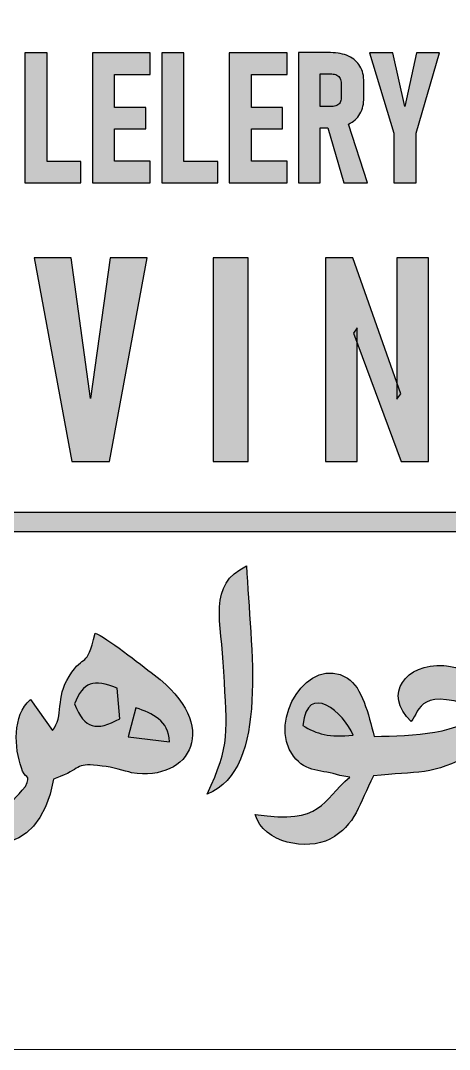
# Model space of a CAD drawing. Header units: millimetres. Extents: x -304.6 to -254.8, y -96.1 to -46.3.
# Drawn here: x -281.09 to -270.86, y -96.11 to -71.56 of the extents above; entities that cross this region are included whole.
import ezdxf

# ---------------------------------------------------------------- set-up
doc = ezdxf.new("R2010")
doc.units = ezdxf.units.MM
doc.header["$MEASUREMENT"] = 0
doc.layers.add('Layer 1', color=7, linetype='Continuous')

msp = doc.modelspace()

# ---------------------------------------------------------------- hatches: boundary and pattern name
at = {"layer": 'Layer 1', "true_color": 0x231f20}
h = msp.add_hatch(color=250, dxfattribs=at)
edge = h.paths.add_edge_path()
edge.add_spline(control_points=[(-280.981, -72.3288), (-280.981, -72.3288), (-280.4521, -72.3288), (-280.4521, -72.3288), (-280.4521, -72.3288), (-280.4521, -74.9245), (-280.4521, -74.9245), (-280.4521, -74.9245), (-279.6449, -74.9245), (-279.6449, -74.9245), (-279.6449, -74.9245), (-279.6449, -75.4324), (-279.6449, -75.4324), (-279.6449, -75.4324), (-280.4521, -75.4324), (-280.4521, -75.4324), (-280.4521, -75.4324), (-280.7631, -75.4324), (-280.7631, -75.4324), (-280.7631, -75.4324), (-280.981, -75.4324), (-280.981, -75.4324), (-280.981, -75.4324), (-280.981, -72.3288), (-280.981, -72.3288)], knot_values=[0, 0, 0, 0, 0.125, 0.125, 0.125, 0.25, 0.25, 0.25, 0.375, 0.375, 0.375, 0.5, 0.5, 0.5, 0.625, 0.625, 0.625, 0.75, 0.75, 0.75, 0.875, 0.875, 0.875, 1, 1, 1, 1], degree=3, periodic=1)
h = msp.add_hatch(color=250, dxfattribs=at)
edge = h.paths.add_edge_path()
edge.add_spline(control_points=[(-279.3716, -72.3288), (-279.3716, -72.3288), (-279.137, -72.3288), (-279.137, -72.3288), (-279.137, -72.3288), (-278.8427, -72.3288), (-278.8427, -72.3288), (-278.8427, -72.3288), (-277.9932, -72.3288), (-277.9932, -72.3288), (-277.9932, -72.3288), (-277.9932, -72.8452), (-277.9932, -72.8452), (-277.9932, -72.8452), (-278.8427, -72.8452), (-278.8427, -72.8452), (-278.8427, -72.8452), (-278.8427, -73.6328), (-278.8427, -73.6328), (-278.8427, -73.6328), (-278.0995, -73.6328), (-278.0995, -73.6328), (-278.0995, -73.6328), (-278.0995, -74.1471), (-278.0995, -74.1471), (-278.0995, -74.1471), (-278.8427, -74.1471), (-278.8427, -74.1471), (-278.8427, -74.1471), (-278.8427, -74.9159), (-278.8427, -74.9159), (-278.8427, -74.9159), (-277.9932, -74.9159), (-277.9932, -74.9159), (-277.9932, -74.9159), (-277.9932, -75.4324), (-277.9932, -75.4324), (-277.9932, -75.4324), (-278.8427, -75.4324), (-278.8427, -75.4324), (-278.8427, -75.4324), (-279.137, -75.4324), (-279.137, -75.4324), (-279.137, -75.4324), (-279.3716, -75.4324), (-279.3716, -75.4324), (-279.3716, -75.4324), (-279.3716, -72.3288), (-279.3716, -72.3288)], knot_values=[0, 0, 0, 0, 0.0625, 0.0625, 0.0625, 0.125, 0.125, 0.125, 0.1875, 0.1875, 0.1875, 0.25, 0.25, 0.25, 0.3125, 0.3125, 0.3125, 0.375, 0.375, 0.375, 0.4375, 0.4375, 0.4375, 0.5, 0.5, 0.5, 0.5625, 0.5625, 0.5625, 0.625, 0.625, 0.625, 0.6875, 0.6875, 0.6875, 0.75, 0.75, 0.75, 0.8125, 0.8125, 0.8125, 0.875, 0.875, 0.875, 0.9375, 0.9375, 0.9375, 1, 1, 1, 1], degree=3, periodic=1)
h = msp.add_hatch(color=250, dxfattribs=at)
edge = h.paths.add_edge_path()
edge.add_spline(control_points=[(-277.7192, -72.3288), (-277.7192, -72.3288), (-277.1902, -72.3288), (-277.1902, -72.3288), (-277.1902, -72.3288), (-277.1902, -74.9245), (-277.1902, -74.9245), (-277.1902, -74.9245), (-276.383, -74.9245), (-276.383, -74.9245), (-276.383, -74.9245), (-276.383, -75.4324), (-276.383, -75.4324), (-276.383, -75.4324), (-277.1902, -75.4324), (-277.1902, -75.4324), (-277.1902, -75.4324), (-277.5013, -75.4324), (-277.5013, -75.4324), (-277.5013, -75.4324), (-277.7192, -75.4324), (-277.7192, -75.4324), (-277.7192, -75.4324), (-277.7192, -72.3288), (-277.7192, -72.3288)], knot_values=[0, 0, 0, 0, 0.125, 0.125, 0.125, 0.25, 0.25, 0.25, 0.375, 0.375, 0.375, 0.5, 0.5, 0.5, 0.625, 0.625, 0.625, 0.75, 0.75, 0.75, 0.875, 0.875, 0.875, 1, 1, 1, 1], degree=3, periodic=1)
h = msp.add_hatch(color=250, dxfattribs=at)
edge = h.paths.add_edge_path()
edge.add_spline(control_points=[(-276.1098, -72.3288), (-276.1098, -72.3288), (-275.8751, -72.3288), (-275.8751, -72.3288), (-275.8751, -72.3288), (-275.5807, -72.3288), (-275.5807, -72.3288), (-275.5807, -72.3288), (-274.7314, -72.3288), (-274.7314, -72.3288), (-274.7314, -72.3288), (-274.7314, -72.8452), (-274.7314, -72.8452), (-274.7314, -72.8452), (-275.5807, -72.8452), (-275.5807, -72.8452), (-275.5807, -72.8452), (-275.5807, -73.6328), (-275.5807, -73.6328), (-275.5807, -73.6328), (-274.8377, -73.6328), (-274.8377, -73.6328), (-274.8377, -73.6328), (-274.8377, -74.1471), (-274.8377, -74.1471), (-274.8377, -74.1471), (-275.5807, -74.1471), (-275.5807, -74.1471), (-275.5807, -74.1471), (-275.5807, -74.9159), (-275.5807, -74.9159), (-275.5807, -74.9159), (-274.7314, -74.9159), (-274.7314, -74.9159), (-274.7314, -74.9159), (-274.7314, -75.4324), (-274.7314, -75.4324), (-274.7314, -75.4324), (-275.5807, -75.4324), (-275.5807, -75.4324), (-275.5807, -75.4324), (-275.8751, -75.4324), (-275.8751, -75.4324), (-275.8751, -75.4324), (-276.1098, -75.4324), (-276.1098, -75.4324), (-276.1098, -75.4324), (-276.1098, -72.3288), (-276.1098, -72.3288)], knot_values=[0, 0, 0, 0, 0.0625, 0.0625, 0.0625, 0.125, 0.125, 0.125, 0.1875, 0.1875, 0.1875, 0.25, 0.25, 0.25, 0.3125, 0.3125, 0.3125, 0.375, 0.375, 0.375, 0.4375, 0.4375, 0.4375, 0.5, 0.5, 0.5, 0.5625, 0.5625, 0.5625, 0.625, 0.625, 0.625, 0.6875, 0.6875, 0.6875, 0.75, 0.75, 0.75, 0.8125, 0.8125, 0.8125, 0.875, 0.875, 0.875, 0.9375, 0.9375, 0.9375, 1, 1, 1, 1], degree=3, periodic=1)
h = msp.add_hatch(color=250, dxfattribs=at)
edge = h.paths.add_edge_path()
edge.add_spline(control_points=[(-274.2205, -72.3264), (-274.2205, -72.3264), (-273.9385, -72.3264), (-273.9385, -72.3264), (-273.9385, -72.3264), (-273.693, -72.3264), (-273.693, -72.3264), (-273.5255, -72.3264), (-273.3819, -72.3543), (-273.2633, -72.4089), (-273.1445, -72.4635), (-273.0534, -72.5444), (-272.9915, -72.6501), (-272.9287, -72.7564), (-272.8974, -72.8831), (-272.8974, -73.031), (-272.8974, -73.031), (-272.8974, -73.3939), (-272.8974, -73.3939), (-272.8974, -73.5461), (-272.9287, -73.6765), (-272.9915, -73.7859), (-273.0534, -73.8943), (-273.1445, -73.9774), (-273.2647, -74.0343), (-273.2647, -74.0343), (-273.2685, -74.036), (-273.2685, -74.036), (-273.2685, -74.036), (-272.8101, -75.4324), (-272.8101, -75.4324), (-272.8101, -75.4324), (-273.3776, -75.4324), (-273.3776, -75.4324), (-273.3776, -75.4324), (-273.7612, -74.1195), (-273.7612, -74.1195), (-273.7612, -74.1195), (-273.9385, -74.1195), (-273.9385, -74.1195), (-273.9385, -74.1195), (-273.9385, -75.4324), (-273.9385, -75.4324), (-273.9385, -75.4324), (-274.4574, -75.4324), (-274.4574, -75.4324), (-274.4574, -75.4324), (-274.4574, -72.3264), (-274.4574, -72.3264), (-274.4574, -72.3264), (-274.2205, -72.3264), (-274.2205, -72.3264)], knot_values=[0, 0, 0, 0, 0.0588235, 0.0588235, 0.0588235, 0.1176471, 0.1176471, 0.1176471, 0.1764706, 0.1764706, 0.1764706, 0.2352941, 0.2352941, 0.2352941, 0.2941176, 0.2941176, 0.2941176, 0.3529412, 0.3529412, 0.3529412, 0.4117647, 0.4117647, 0.4117647, 0.4705882, 0.4705882, 0.4705882, 0.5294118, 0.5294118, 0.5294118, 0.5882353, 0.5882353, 0.5882353, 0.6470588, 0.6470588, 0.6470588, 0.7058824, 0.7058824, 0.7058824, 0.7647059, 0.7647059, 0.7647059, 0.8235294, 0.8235294, 0.8235294, 0.8823529, 0.8823529, 0.8823529, 0.9411765, 0.9411765, 0.9411765, 1, 1, 1, 1], degree=3, periodic=1)
h = msp.add_hatch(color=250, dxfattribs=at)
edge = h.paths.add_edge_path()
edge.add_spline(control_points=[(-271.65, -74.2433), (-271.65, -74.2433), (-271.65, -75.4324), (-271.65, -75.4324), (-271.65, -75.4324), (-272.1797, -75.4324), (-272.1797, -75.4324), (-272.1797, -75.4324), (-272.1797, -74.2433), (-272.1797, -74.2433), (-272.1797, -74.2433), (-272.7604, -72.3288), (-272.7604, -72.3288), (-272.7604, -72.3288), (-272.2096, -72.3288), (-272.2096, -72.3288), (-272.2096, -72.3288), (-271.9197, -73.6138), (-271.9197, -73.6138), (-271.9197, -73.6138), (-271.6421, -72.3288), (-271.6421, -72.3288), (-271.6421, -72.3288), (-271.0913, -72.3288), (-271.0913, -72.3288), (-271.0913, -72.3288), (-271.65, -74.2433), (-271.65, -74.2433)], knot_values=[0, 0, 0, 0, 0.1111111, 0.1111111, 0.1111111, 0.2222222, 0.2222222, 0.2222222, 0.3333333, 0.3333333, 0.3333333, 0.4444444, 0.4444444, 0.4444444, 0.5555556, 0.5555556, 0.5555556, 0.6666667, 0.6666667, 0.6666667, 0.7777778, 0.7777778, 0.7777778, 0.8888889, 0.8888889, 0.8888889, 1, 1, 1, 1], degree=3, periodic=1)
h = msp.add_hatch(color=250, dxfattribs=at)
edge = h.paths.add_edge_path()
edge.add_spline(control_points=[(-273.9385, -73.6117), (-273.9385, -73.6117), (-273.6609, -73.6117), (-273.6609, -73.6117), (-273.6157, -73.6117), (-273.5765, -73.6036), (-273.5429, -73.5869), (-273.5094, -73.5709), (-273.4839, -73.5475), (-273.4671, -73.517), (-273.4497, -73.4863), (-273.4417, -73.4493), (-273.4417, -73.407), (-273.4417, -73.407), (-273.4417, -73.0608), (-273.4417, -73.0608), (-273.4417, -73.0143), (-273.4497, -72.9735), (-273.4671, -72.9393), (-273.4839, -72.9049), (-273.5094, -72.8796), (-273.5429, -72.8613), (-273.5765, -72.8438), (-273.6157, -72.8351), (-273.6609, -72.8351), (-273.6609, -72.8351), (-273.9385, -72.8351), (-273.9385, -72.8351), (-273.9385, -72.8351), (-273.9385, -73.6117), (-273.9385, -73.6117)], knot_values=[0, 0, 0, 0, 0.1, 0.1, 0.1, 0.2, 0.2, 0.2, 0.3, 0.3, 0.3, 0.4, 0.4, 0.4, 0.5, 0.5, 0.5, 0.6, 0.6, 0.6, 0.7, 0.7, 0.7, 0.8, 0.8, 0.8, 0.9, 0.9, 0.9, 1, 1, 1, 1], degree=3, periodic=1)
h = msp.add_hatch(color=250, dxfattribs=at)
edge = h.paths.add_edge_path()
edge.add_spline(control_points=[(-280.7589, -77.2203), (-280.7589, -77.2203), (-279.8789, -77.2203), (-279.8789, -77.2203), (-279.8789, -77.2203), (-279.4143, -80.5782), (-279.4143, -80.5782), (-279.4143, -80.5782), (-278.9499, -77.2203), (-278.9499, -77.2203), (-278.9499, -77.2203), (-278.0698, -77.2203), (-278.0698, -77.2203), (-278.0698, -77.2203), (-278.967, -82.0825), (-278.967, -82.0825), (-278.967, -82.0825), (-279.8631, -82.0825), (-279.8631, -82.0825), (-279.8631, -82.0825), (-280.7589, -77.2203), (-280.7589, -77.2203)], knot_values=[0, 0, 0, 0, 0.1428571, 0.1428571, 0.1428571, 0.2857143, 0.2857143, 0.2857143, 0.4285714, 0.4285714, 0.4285714, 0.5714286, 0.5714286, 0.5714286, 0.7142857, 0.7142857, 0.7142857, 0.8571429, 0.8571429, 0.8571429, 1, 1, 1, 1], degree=3, periodic=1)
h = msp.add_hatch(color=250, dxfattribs=at)
edge = h.paths.add_edge_path()
edge.add_spline(control_points=[(-275.6613, -82.0825), (-275.6613, -82.0825), (-276.4913, -82.0825), (-276.4913, -82.0825), (-276.4913, -82.0825), (-276.4913, -77.2203), (-276.4913, -77.2203), (-276.4913, -77.2203), (-275.6613, -77.2203), (-275.6613, -77.2203), (-275.6613, -77.2203), (-275.6613, -82.0825), (-275.6613, -82.0825)], knot_values=[0, 0, 0, 0, 0.25, 0.25, 0.25, 0.5, 0.5, 0.5, 0.75, 0.75, 0.75, 1, 1, 1, 1], degree=3, periodic=1)
h = msp.add_hatch(color=250, dxfattribs=at)
edge = h.paths.add_edge_path()
edge.add_spline(control_points=[(-273.8145, -77.2203), (-273.8145, -77.2203), (-273.1627, -77.2203), (-273.1627, -77.2203), (-273.1627, -77.2203), (-272.0191, -80.464), (-272.0191, -80.464), (-272.0191, -80.464), (-272.1093, -80.5941), (-272.1093, -80.5941), (-272.1093, -80.5941), (-272.1093, -77.2203), (-272.1093, -77.2203), (-272.1093, -77.2203), (-271.3538, -77.2203), (-271.3538, -77.2203), (-271.3538, -77.2203), (-271.3538, -82.0792), (-271.3538, -82.0792), (-271.3538, -82.0792), (-272.0122, -82.0792), (-272.0122, -82.0792), (-272.0122, -82.0792), (-273.1423, -79.0224), (-273.1423, -79.0224), (-273.1423, -79.0224), (-273.0556, -78.889), (-273.0556, -78.889), (-273.0556, -78.889), (-273.0556, -82.0792), (-273.0556, -82.0792), (-273.0556, -82.0792), (-273.8145, -82.0792), (-273.8145, -82.0792), (-273.8145, -82.0792), (-273.8145, -77.2203), (-273.8145, -77.2203)], knot_values=[0, 0, 0, 0, 0.0833333, 0.0833333, 0.0833333, 0.1666667, 0.1666667, 0.1666667, 0.25, 0.25, 0.25, 0.3333333, 0.3333333, 0.3333333, 0.4166667, 0.4166667, 0.4166667, 0.5, 0.5, 0.5, 0.5833333, 0.5833333, 0.5833333, 0.6666667, 0.6666667, 0.6666667, 0.75, 0.75, 0.75, 0.8333333, 0.8333333, 0.8333333, 0.9166667, 0.9166667, 0.9166667, 1, 1, 1, 1], degree=3, periodic=1)
h = msp.add_hatch(color=250, dxfattribs=at)
edge = h.paths.add_edge_path()
edge.add_spline(control_points=[(-301.3463, -83.2872), (-301.8998, -83.2872), (-301.7549, -83.1824), (-301.8867, -83.4971), (-301.7284, -83.7463), (-302.348, -83.7726), (-300.6873, -83.7595), (-300.6873, -83.7595), (-257.9718, -83.7595), (-257.9718, -83.7595), (-257.3656, -83.6152), (-257.5501, -83.2872), (-258.2223, -83.2872), (-258.2223, -83.2872), (-301.3463, -83.2872), (-301.3463, -83.2872)], knot_values=[0, 0, 0, 0, 0.2, 0.2, 0.2, 0.4, 0.4, 0.4, 0.6, 0.6, 0.6, 0.8, 0.8, 0.8, 1, 1, 1, 1], degree=3, periodic=1)
h = msp.add_hatch(color=250, dxfattribs=at)
edge = h.paths.add_edge_path()
edge.add_spline(control_points=[(-275.6986, -84.5727), (-276.6343, -85.0186), (-276.2917, -85.8843), (-276.239, -87.0909), (-276.1598, -88.5206), (-276.0808, -88.8354), (-276.6343, -90.0159), (-275.1319, -89.4125), (-275.6064, -86.4876), (-275.6986, -84.5727)], knot_values=[0, 0, 0, 0, 0.3333333, 0.3333333, 0.3333333, 0.6666667, 0.6666667, 0.6666667, 1, 1, 1, 1], degree=3, periodic=1)
h = msp.add_hatch(color=250, dxfattribs=at)
edge = h.paths.add_edge_path()
edge.add_spline(control_points=[(-280.8518, -87.7599), (-281.2868, -88.1403), (-281.234, -88.9273), (-281.0627, -89.3863), (-281.01, -89.6618), (-280.8123, -89.5306), (-280.9705, -89.8322), (-281.4054, -90.3437), (-281.5504, -90.4749), (-282.1962, -90.5536), (-282.4202, -90.5798), (-282.5784, -90.5536), (-282.7629, -90.6717), (-282.3543, -91.3406), (-280.6542, -91.7079), (-280.2983, -89.6618), (-280.2983, -89.6618), (-280.1402, -89.5962), (-280.1402, -89.5962), (-279.5998, -89.3863), (-279.7843, -89.2551), (-279.1384, -89.3469), (-278.9013, -89.3732), (-278.5981, -89.465), (-278.4399, -89.5044), (-277.0165, -89.7404), (-276.2917, -88.3763), (-277.8996, -87.1696), (-278.2422, -86.9073), (-279.0462, -86.2777), (-279.3098, -86.1728), (-279.5207, -87.0778), (-279.5471, -86.6057), (-279.9293, -87.209), (-280.2587, -87.7074), (-280.0478, -88.1665), (-280.3246, -88.4944), (-280.3246, -88.4944), (-280.8518, -87.7599), (-280.8518, -87.7599)], knot_values=[0, 0, 0, 0, 0.0769231, 0.0769231, 0.0769231, 0.1538462, 0.1538462, 0.1538462, 0.2307692, 0.2307692, 0.2307692, 0.3076923, 0.3076923, 0.3076923, 0.3846154, 0.3846154, 0.3846154, 0.4615385, 0.4615385, 0.4615385, 0.5384615, 0.5384615, 0.5384615, 0.6153846, 0.6153846, 0.6153846, 0.6923077, 0.6923077, 0.6923077, 0.7692308, 0.7692308, 0.7692308, 0.8461538, 0.8461538, 0.8461538, 0.9230769, 0.9230769, 0.9230769, 1, 1, 1, 1], degree=3, periodic=1)
h = msp.add_hatch(color=250, dxfattribs=at)
edge = h.paths.add_edge_path()
edge.add_spline(control_points=[(-275.4877, -90.5011), (-275.2901, -91.1963), (-274.2488, -91.3668), (-273.7084, -91.0913), (-273.089, -90.7635), (-273.0099, -90.2389), (-272.6673, -89.5831), (-271.6524, -89.465), (-271.2175, -89.5831), (-270.3608, -89.0583), (-270.0577, -88.8617), (-269.8731, -88.6911), (-269.5963, -88.4812), (-269.3987, -88.3238), (-269.4119, -88.3369), (-269.1746, -88.232), (-269.1746, -88.232), (-268.7528, -87.9829), (-268.7528, -87.9829), (-268.7528, -87.9829), (-268.7793, -87.5368), (-268.7793, -87.5368), (-268.9769, -87.4451), (-270.743, -86.9598), (-270.9934, -86.9466), (-271.9028, -86.8942), (-272.4564, -87.6287), (-271.7711, -88.2845), (-271.547, -88.0091), (-271.5997, -87.4058), (-270.0181, -88.0222), (-270.6112, -88.5862), (-271.7051, -88.6255), (-272.6541, -88.6387), (-272.7859, -88.1009), (-272.9441, -87.4714), (-273.2867, -87.2484), (-274.2093, -86.6713), (-275.2109, -88.2451), (-274.5783, -89.1108), (-274.2752, -89.5175), (-273.893, -89.4256), (-273.4712, -89.5699), (-273.4712, -89.5699), (-273.234, -89.6093), (-273.234, -89.6093), (-273.9193, -90.1864), (-273.8666, -90.7373), (-275.4877, -90.5011)], knot_values=[0, 0, 0, 0, 0.0625, 0.0625, 0.0625, 0.125, 0.125, 0.125, 0.1875, 0.1875, 0.1875, 0.25, 0.25, 0.25, 0.3125, 0.3125, 0.3125, 0.375, 0.375, 0.375, 0.4375, 0.4375, 0.4375, 0.5, 0.5, 0.5, 0.5625, 0.5625, 0.5625, 0.625, 0.625, 0.625, 0.6875, 0.6875, 0.6875, 0.75, 0.75, 0.75, 0.8125, 0.8125, 0.8125, 0.875, 0.875, 0.875, 0.9375, 0.9375, 0.9375, 1, 1, 1, 1], degree=3, periodic=1)
h = msp.add_hatch(color=250, dxfattribs=at)
edge = h.paths.add_edge_path()
edge.add_spline(control_points=[(-279.7975, -87.8648), (-279.5998, -87.3402), (-279.3362, -87.2615), (-278.7826, -87.4845), (-278.7826, -87.4845), (-278.7167, -88.219), (-278.7167, -88.219), (-279.2835, -88.5206), (-279.5602, -88.4681), (-279.7975, -87.8648)], knot_values=[0, 0, 0, 0, 0.3333333, 0.3333333, 0.3333333, 0.6666667, 0.6666667, 0.6666667, 1, 1, 1, 1], degree=3, periodic=1)
h = msp.add_hatch(color=250, dxfattribs=at)
edge = h.paths.add_edge_path()
edge.add_spline(control_points=[(-274.3542, -88.3763), (-274.2488, -87.3139), (-273.3658, -88.0747), (-273.1549, -88.6124), (-273.7084, -88.6649), (-274.0379, -88.5862), (-274.3542, -88.3763)], knot_values=[0, 0, 0, 0, 0.5, 0.5, 0.5, 1, 1, 1, 1], degree=3, periodic=1)
h = msp.add_hatch(color=250, dxfattribs=at)
edge = h.paths.add_edge_path()
edge.add_spline(control_points=[(-278.3345, -87.9566), (-277.9391, -88.1009), (-277.5569, -88.2451), (-277.5306, -88.7698), (-277.5306, -88.7698), (-278.519, -88.6518), (-278.519, -88.6518), (-278.519, -88.6518), (-278.3345, -87.9566), (-278.3345, -87.9566)], knot_values=[0, 0, 0, 0, 0.3333333, 0.3333333, 0.3333333, 0.6666667, 0.6666667, 0.6666667, 1, 1, 1, 1], degree=3, periodic=1)

# ---------------------------------------------------------------- linework, layer by layer
at = {"layer": 'Layer 1', "color": 250, "lineweight": 18}
msp.add_open_spline([(-302.6454, -46.3072), (-302.6454, -46.3072), (-256.8452, -46.3072), (-256.8452, -46.3072), (-255.7453, -46.3072), (-254.8453, -47.2072), (-254.8453, -48.3071), (-254.8453, -48.3071), (-254.8453, -94.1073), (-254.8453, -94.1073), (-254.8453, -95.2072), (-255.7453, -96.1072), (-256.8452, -96.1072), (-256.8452, -96.1072), (-302.6454, -96.1072), (-302.6454, -96.1072), (-303.7453, -96.1072), (-304.6453, -95.2072), (-304.6453, -94.1073), (-304.6453, -94.1073), (-304.6453, -48.3071), (-304.6453, -48.3071), (-304.6453, -47.2072), (-303.7453, -46.3072), (-302.6454, -46.3072)], degree=3, knots=[0, 0, 0, 0, 0.125, 0.125, 0.125, 0.25, 0.25, 0.25, 0.375, 0.375, 0.375, 0.5, 0.5, 0.5, 0.625, 0.625, 0.625, 0.75, 0.75, 0.75, 0.875, 0.875, 0.875, 1, 1, 1, 1], dxfattribs=at)
at = {"layer": 'Layer 1', "color": 250}
for points, knots in [([(-280.981, -72.3288), (-280.981, -72.3288), (-280.4521, -72.3288), (-280.4521, -72.3288), (-280.4521, -72.3288), (-280.4521, -74.9245), (-280.4521, -74.9245), (-280.4521, -74.9245), (-279.6449, -74.9245), (-279.6449, -74.9245), (-279.6449, -74.9245), (-279.6449, -75.4324), (-279.6449, -75.4324), (-279.6449, -75.4324), (-280.4521, -75.4324), (-280.4521, -75.4324), (-280.4521, -75.4324), (-280.7631, -75.4324), (-280.7631, -75.4324), (-280.7631, -75.4324), (-280.981, -75.4324), (-280.981, -75.4324), (-280.981, -75.4324), (-280.981, -72.3288), (-280.981, -72.3288)], [0, 0, 0, 0, 0.125, 0.125, 0.125, 0.25, 0.25, 0.25, 0.375, 0.375, 0.375, 0.5, 0.5, 0.5, 0.625, 0.625, 0.625, 0.75, 0.75, 0.75, 0.875, 0.875, 0.875, 1, 1, 1, 1]), ([(-279.3716, -72.3288), (-279.3716, -72.3288), (-279.137, -72.3288), (-279.137, -72.3288), (-279.137, -72.3288), (-278.8427, -72.3288), (-278.8427, -72.3288), (-278.8427, -72.3288), (-277.9932, -72.3288), (-277.9932, -72.3288), (-277.9932, -72.3288), (-277.9932, -72.8452), (-277.9932, -72.8452), (-277.9932, -72.8452), (-278.8427, -72.8452), (-278.8427, -72.8452), (-278.8427, -72.8452), (-278.8427, -73.6328), (-278.8427, -73.6328), (-278.8427, -73.6328), (-278.0995, -73.6328), (-278.0995, -73.6328), (-278.0995, -73.6328), (-278.0995, -74.1471), (-278.0995, -74.1471), (-278.0995, -74.1471), (-278.8427, -74.1471), (-278.8427, -74.1471), (-278.8427, -74.1471), (-278.8427, -74.9159), (-278.8427, -74.9159), (-278.8427, -74.9159), (-277.9932, -74.9159), (-277.9932, -74.9159), (-277.9932, -74.9159), (-277.9932, -75.4324), (-277.9932, -75.4324), (-277.9932, -75.4324), (-278.8427, -75.4324), (-278.8427, -75.4324), (-278.8427, -75.4324), (-279.137, -75.4324), (-279.137, -75.4324), (-279.137, -75.4324), (-279.3716, -75.4324), (-279.3716, -75.4324), (-279.3716, -75.4324), (-279.3716, -72.3288), (-279.3716, -72.3288)], [0, 0, 0, 0, 0.0625, 0.0625, 0.0625, 0.125, 0.125, 0.125, 0.1875, 0.1875, 0.1875, 0.25, 0.25, 0.25, 0.3125, 0.3125, 0.3125, 0.375, 0.375, 0.375, 0.4375, 0.4375, 0.4375, 0.5, 0.5, 0.5, 0.5625, 0.5625, 0.5625, 0.625, 0.625, 0.625, 0.6875, 0.6875, 0.6875, 0.75, 0.75, 0.75, 0.8125, 0.8125, 0.8125, 0.875, 0.875, 0.875, 0.9375, 0.9375, 0.9375, 1, 1, 1, 1]), ([(-277.7192, -72.3288), (-277.7192, -72.3288), (-277.1902, -72.3288), (-277.1902, -72.3288), (-277.1902, -72.3288), (-277.1902, -74.9245), (-277.1902, -74.9245), (-277.1902, -74.9245), (-276.383, -74.9245), (-276.383, -74.9245), (-276.383, -74.9245), (-276.383, -75.4324), (-276.383, -75.4324), (-276.383, -75.4324), (-277.1902, -75.4324), (-277.1902, -75.4324), (-277.1902, -75.4324), (-277.5013, -75.4324), (-277.5013, -75.4324), (-277.5013, -75.4324), (-277.7192, -75.4324), (-277.7192, -75.4324), (-277.7192, -75.4324), (-277.7192, -72.3288), (-277.7192, -72.3288)], [0, 0, 0, 0, 0.125, 0.125, 0.125, 0.25, 0.25, 0.25, 0.375, 0.375, 0.375, 0.5, 0.5, 0.5, 0.625, 0.625, 0.625, 0.75, 0.75, 0.75, 0.875, 0.875, 0.875, 1, 1, 1, 1]), ([(-276.1098, -72.3288), (-276.1098, -72.3288), (-275.8751, -72.3288), (-275.8751, -72.3288), (-275.8751, -72.3288), (-275.5807, -72.3288), (-275.5807, -72.3288), (-275.5807, -72.3288), (-274.7314, -72.3288), (-274.7314, -72.3288), (-274.7314, -72.3288), (-274.7314, -72.8452), (-274.7314, -72.8452), (-274.7314, -72.8452), (-275.5807, -72.8452), (-275.5807, -72.8452), (-275.5807, -72.8452), (-275.5807, -73.6328), (-275.5807, -73.6328), (-275.5807, -73.6328), (-274.8377, -73.6328), (-274.8377, -73.6328), (-274.8377, -73.6328), (-274.8377, -74.1471), (-274.8377, -74.1471), (-274.8377, -74.1471), (-275.5807, -74.1471), (-275.5807, -74.1471), (-275.5807, -74.1471), (-275.5807, -74.9159), (-275.5807, -74.9159), (-275.5807, -74.9159), (-274.7314, -74.9159), (-274.7314, -74.9159), (-274.7314, -74.9159), (-274.7314, -75.4324), (-274.7314, -75.4324), (-274.7314, -75.4324), (-275.5807, -75.4324), (-275.5807, -75.4324), (-275.5807, -75.4324), (-275.8751, -75.4324), (-275.8751, -75.4324), (-275.8751, -75.4324), (-276.1098, -75.4324), (-276.1098, -75.4324), (-276.1098, -75.4324), (-276.1098, -72.3288), (-276.1098, -72.3288)], [0, 0, 0, 0, 0.0625, 0.0625, 0.0625, 0.125, 0.125, 0.125, 0.1875, 0.1875, 0.1875, 0.25, 0.25, 0.25, 0.3125, 0.3125, 0.3125, 0.375, 0.375, 0.375, 0.4375, 0.4375, 0.4375, 0.5, 0.5, 0.5, 0.5625, 0.5625, 0.5625, 0.625, 0.625, 0.625, 0.6875, 0.6875, 0.6875, 0.75, 0.75, 0.75, 0.8125, 0.8125, 0.8125, 0.875, 0.875, 0.875, 0.9375, 0.9375, 0.9375, 1, 1, 1, 1]), ([(-274.2205, -72.3264), (-274.2205, -72.3264), (-273.9385, -72.3264), (-273.9385, -72.3264), (-273.9385, -72.3264), (-273.693, -72.3264), (-273.693, -72.3264), (-273.5255, -72.3264), (-273.3819, -72.3543), (-273.2633, -72.4089), (-273.1445, -72.4635), (-273.0534, -72.5444), (-272.9915, -72.6501), (-272.9287, -72.7564), (-272.8974, -72.8831), (-272.8974, -73.031), (-272.8974, -73.031), (-272.8974, -73.3939), (-272.8974, -73.3939), (-272.8974, -73.5461), (-272.9287, -73.6765), (-272.9915, -73.7859), (-273.0534, -73.8943), (-273.1445, -73.9774), (-273.2647, -74.0343), (-273.2647, -74.0343), (-273.2685, -74.036), (-273.2685, -74.036), (-273.2685, -74.036), (-272.8101, -75.4324), (-272.8101, -75.4324), (-272.8101, -75.4324), (-273.3776, -75.4324), (-273.3776, -75.4324), (-273.3776, -75.4324), (-273.7612, -74.1195), (-273.7612, -74.1195), (-273.7612, -74.1195), (-273.9385, -74.1195), (-273.9385, -74.1195), (-273.9385, -74.1195), (-273.9385, -75.4324), (-273.9385, -75.4324), (-273.9385, -75.4324), (-274.4574, -75.4324), (-274.4574, -75.4324), (-274.4574, -75.4324), (-274.4574, -72.3264), (-274.4574, -72.3264), (-274.4574, -72.3264), (-274.2205, -72.3264), (-274.2205, -72.3264)], [0, 0, 0, 0, 0.0588235, 0.0588235, 0.0588235, 0.1176471, 0.1176471, 0.1176471, 0.1764706, 0.1764706, 0.1764706, 0.2352941, 0.2352941, 0.2352941, 0.2941176, 0.2941176, 0.2941176, 0.3529412, 0.3529412, 0.3529412, 0.4117647, 0.4117647, 0.4117647, 0.4705882, 0.4705882, 0.4705882, 0.5294118, 0.5294118, 0.5294118, 0.5882353, 0.5882353, 0.5882353, 0.6470588, 0.6470588, 0.6470588, 0.7058824, 0.7058824, 0.7058824, 0.7647059, 0.7647059, 0.7647059, 0.8235294, 0.8235294, 0.8235294, 0.8823529, 0.8823529, 0.8823529, 0.9411765, 0.9411765, 0.9411765, 1, 1, 1, 1]), ([(-271.65, -74.2433), (-271.65, -74.2433), (-271.65, -75.4324), (-271.65, -75.4324), (-271.65, -75.4324), (-272.1797, -75.4324), (-272.1797, -75.4324), (-272.1797, -75.4324), (-272.1797, -74.2433), (-272.1797, -74.2433), (-272.1797, -74.2433), (-272.7604, -72.3288), (-272.7604, -72.3288), (-272.7604, -72.3288), (-272.2096, -72.3288), (-272.2096, -72.3288), (-272.2096, -72.3288), (-271.9197, -73.6138), (-271.9197, -73.6138), (-271.9197, -73.6138), (-271.6421, -72.3288), (-271.6421, -72.3288), (-271.6421, -72.3288), (-271.0913, -72.3288), (-271.0913, -72.3288), (-271.0913, -72.3288), (-271.65, -74.2433), (-271.65, -74.2433)], [0, 0, 0, 0, 0.1111111, 0.1111111, 0.1111111, 0.2222222, 0.2222222, 0.2222222, 0.3333333, 0.3333333, 0.3333333, 0.4444444, 0.4444444, 0.4444444, 0.5555556, 0.5555556, 0.5555556, 0.6666667, 0.6666667, 0.6666667, 0.7777778, 0.7777778, 0.7777778, 0.8888889, 0.8888889, 0.8888889, 1, 1, 1, 1]), ([(-273.9385, -73.6117), (-273.9385, -73.6117), (-273.6609, -73.6117), (-273.6609, -73.6117), (-273.6157, -73.6117), (-273.5765, -73.6036), (-273.5429, -73.5869), (-273.5094, -73.5709), (-273.4839, -73.5475), (-273.4671, -73.517), (-273.4497, -73.4863), (-273.4417, -73.4493), (-273.4417, -73.407), (-273.4417, -73.407), (-273.4417, -73.0608), (-273.4417, -73.0608), (-273.4417, -73.0143), (-273.4497, -72.9735), (-273.4671, -72.9393), (-273.4839, -72.9049), (-273.5094, -72.8796), (-273.5429, -72.8613), (-273.5765, -72.8438), (-273.6157, -72.8351), (-273.6609, -72.8351), (-273.6609, -72.8351), (-273.9385, -72.8351), (-273.9385, -72.8351), (-273.9385, -72.8351), (-273.9385, -73.6117), (-273.9385, -73.6117)], [0, 0, 0, 0, 0.1, 0.1, 0.1, 0.2, 0.2, 0.2, 0.3, 0.3, 0.3, 0.4, 0.4, 0.4, 0.5, 0.5, 0.5, 0.6, 0.6, 0.6, 0.7, 0.7, 0.7, 0.8, 0.8, 0.8, 0.9, 0.9, 0.9, 1, 1, 1, 1]), ([(-280.7589, -77.2203), (-280.7589, -77.2203), (-279.8789, -77.2203), (-279.8789, -77.2203), (-279.8789, -77.2203), (-279.4143, -80.5782), (-279.4143, -80.5782), (-279.4143, -80.5782), (-278.9499, -77.2203), (-278.9499, -77.2203), (-278.9499, -77.2203), (-278.0698, -77.2203), (-278.0698, -77.2203), (-278.0698, -77.2203), (-278.967, -82.0825), (-278.967, -82.0825), (-278.967, -82.0825), (-279.8631, -82.0825), (-279.8631, -82.0825), (-279.8631, -82.0825), (-280.7589, -77.2203), (-280.7589, -77.2203)], [0, 0, 0, 0, 0.1428571, 0.1428571, 0.1428571, 0.2857143, 0.2857143, 0.2857143, 0.4285714, 0.4285714, 0.4285714, 0.5714286, 0.5714286, 0.5714286, 0.7142857, 0.7142857, 0.7142857, 0.8571429, 0.8571429, 0.8571429, 1, 1, 1, 1]), ([(-275.6613, -82.0825), (-275.6613, -82.0825), (-276.4913, -82.0825), (-276.4913, -82.0825), (-276.4913, -82.0825), (-276.4913, -77.2203), (-276.4913, -77.2203), (-276.4913, -77.2203), (-275.6613, -77.2203), (-275.6613, -77.2203), (-275.6613, -77.2203), (-275.6613, -82.0825), (-275.6613, -82.0825)], [0, 0, 0, 0, 0.25, 0.25, 0.25, 0.5, 0.5, 0.5, 0.75, 0.75, 0.75, 1, 1, 1, 1]), ([(-273.8145, -77.2203), (-273.8145, -77.2203), (-273.1627, -77.2203), (-273.1627, -77.2203), (-273.1627, -77.2203), (-272.0191, -80.464), (-272.0191, -80.464), (-272.0191, -80.464), (-272.1093, -80.5941), (-272.1093, -80.5941), (-272.1093, -80.5941), (-272.1093, -77.2203), (-272.1093, -77.2203), (-272.1093, -77.2203), (-271.3538, -77.2203), (-271.3538, -77.2203), (-271.3538, -77.2203), (-271.3538, -82.0792), (-271.3538, -82.0792), (-271.3538, -82.0792), (-272.0122, -82.0792), (-272.0122, -82.0792), (-272.0122, -82.0792), (-273.1423, -79.0224), (-273.1423, -79.0224), (-273.1423, -79.0224), (-273.0556, -78.889), (-273.0556, -78.889), (-273.0556, -78.889), (-273.0556, -82.0792), (-273.0556, -82.0792), (-273.0556, -82.0792), (-273.8145, -82.0792), (-273.8145, -82.0792), (-273.8145, -82.0792), (-273.8145, -77.2203), (-273.8145, -77.2203)], [0, 0, 0, 0, 0.0833333, 0.0833333, 0.0833333, 0.1666667, 0.1666667, 0.1666667, 0.25, 0.25, 0.25, 0.3333333, 0.3333333, 0.3333333, 0.4166667, 0.4166667, 0.4166667, 0.5, 0.5, 0.5, 0.5833333, 0.5833333, 0.5833333, 0.6666667, 0.6666667, 0.6666667, 0.75, 0.75, 0.75, 0.8333333, 0.8333333, 0.8333333, 0.9166667, 0.9166667, 0.9166667, 1, 1, 1, 1]), ([(-301.3463, -83.2872), (-301.8998, -83.2872), (-301.7549, -83.1824), (-301.8867, -83.4971), (-301.7284, -83.7463), (-302.348, -83.7726), (-300.6873, -83.7595), (-300.6873, -83.7595), (-257.9718, -83.7595), (-257.9718, -83.7595), (-257.3656, -83.6152), (-257.5501, -83.2872), (-258.2223, -83.2872), (-258.2223, -83.2872), (-301.3463, -83.2872), (-301.3463, -83.2872)], [0, 0, 0, 0, 0.2, 0.2, 0.2, 0.4, 0.4, 0.4, 0.6, 0.6, 0.6, 0.8, 0.8, 0.8, 1, 1, 1, 1]), ([(-275.6986, -84.5727), (-276.6343, -85.0186), (-276.2917, -85.8843), (-276.239, -87.0909), (-276.1598, -88.5206), (-276.0808, -88.8354), (-276.6343, -90.0159), (-275.1319, -89.4125), (-275.6064, -86.4876), (-275.6986, -84.5727)], [0, 0, 0, 0, 0.3333333, 0.3333333, 0.3333333, 0.6666667, 0.6666667, 0.6666667, 1, 1, 1, 1]), ([(-280.8518, -87.7599), (-281.2868, -88.1403), (-281.234, -88.9273), (-281.0627, -89.3863), (-281.01, -89.6618), (-280.8123, -89.5306), (-280.9705, -89.8322), (-281.4054, -90.3437), (-281.5504, -90.4749), (-282.1962, -90.5536), (-282.4202, -90.5798), (-282.5784, -90.5536), (-282.7629, -90.6717), (-282.3543, -91.3406), (-280.6542, -91.7079), (-280.2983, -89.6618), (-280.2983, -89.6618), (-280.1402, -89.5962), (-280.1402, -89.5962), (-279.5998, -89.3863), (-279.7843, -89.2551), (-279.1384, -89.3469), (-278.9013, -89.3732), (-278.5981, -89.465), (-278.4399, -89.5044), (-277.0165, -89.7404), (-276.2917, -88.3763), (-277.8996, -87.1696), (-278.2422, -86.9073), (-279.0462, -86.2777), (-279.3098, -86.1728), (-279.5207, -87.0778), (-279.5471, -86.6057), (-279.9293, -87.209), (-280.2587, -87.7074), (-280.0478, -88.1665), (-280.3246, -88.4944), (-280.3246, -88.4944), (-280.8518, -87.7599), (-280.8518, -87.7599)], [0, 0, 0, 0, 0.0769231, 0.0769231, 0.0769231, 0.1538462, 0.1538462, 0.1538462, 0.2307692, 0.2307692, 0.2307692, 0.3076923, 0.3076923, 0.3076923, 0.3846154, 0.3846154, 0.3846154, 0.4615385, 0.4615385, 0.4615385, 0.5384615, 0.5384615, 0.5384615, 0.6153846, 0.6153846, 0.6153846, 0.6923077, 0.6923077, 0.6923077, 0.7692308, 0.7692308, 0.7692308, 0.8461538, 0.8461538, 0.8461538, 0.9230769, 0.9230769, 0.9230769, 1, 1, 1, 1]), ([(-275.4877, -90.5011), (-275.2901, -91.1963), (-274.2488, -91.3668), (-273.7084, -91.0913), (-273.089, -90.7635), (-273.0099, -90.2389), (-272.6673, -89.5831), (-271.6524, -89.465), (-271.2175, -89.5831), (-270.3608, -89.0583), (-270.0577, -88.8617), (-269.8731, -88.6911), (-269.5963, -88.4812), (-269.3987, -88.3238), (-269.4119, -88.3369), (-269.1746, -88.232), (-269.1746, -88.232), (-268.7528, -87.9829), (-268.7528, -87.9829), (-268.7528, -87.9829), (-268.7793, -87.5368), (-268.7793, -87.5368), (-268.9769, -87.4451), (-270.743, -86.9598), (-270.9934, -86.9466), (-271.9028, -86.8942), (-272.4564, -87.6287), (-271.7711, -88.2845), (-271.547, -88.0091), (-271.5997, -87.4058), (-270.0181, -88.0222), (-270.6112, -88.5862), (-271.7051, -88.6255), (-272.6541, -88.6387), (-272.7859, -88.1009), (-272.9441, -87.4714), (-273.2867, -87.2484), (-274.2093, -86.6713), (-275.2109, -88.2451), (-274.5783, -89.1108), (-274.2752, -89.5175), (-273.893, -89.4256), (-273.4712, -89.5699), (-273.4712, -89.5699), (-273.234, -89.6093), (-273.234, -89.6093), (-273.9193, -90.1864), (-273.8666, -90.7373), (-275.4877, -90.5011)], [0, 0, 0, 0, 0.0625, 0.0625, 0.0625, 0.125, 0.125, 0.125, 0.1875, 0.1875, 0.1875, 0.25, 0.25, 0.25, 0.3125, 0.3125, 0.3125, 0.375, 0.375, 0.375, 0.4375, 0.4375, 0.4375, 0.5, 0.5, 0.5, 0.5625, 0.5625, 0.5625, 0.625, 0.625, 0.625, 0.6875, 0.6875, 0.6875, 0.75, 0.75, 0.75, 0.8125, 0.8125, 0.8125, 0.875, 0.875, 0.875, 0.9375, 0.9375, 0.9375, 1, 1, 1, 1]), ([(-279.7975, -87.8648), (-279.5998, -87.3402), (-279.3362, -87.2615), (-278.7826, -87.4845), (-278.7826, -87.4845), (-278.7167, -88.219), (-278.7167, -88.219), (-279.2835, -88.5206), (-279.5602, -88.4681), (-279.7975, -87.8648)], [0, 0, 0, 0, 0.3333333, 0.3333333, 0.3333333, 0.6666667, 0.6666667, 0.6666667, 1, 1, 1, 1]), ([(-274.3542, -88.3763), (-274.2488, -87.3139), (-273.3658, -88.0747), (-273.1549, -88.6124), (-273.7084, -88.6649), (-274.0379, -88.5862), (-274.3542, -88.3763)], [0, 0, 0, 0, 0.5, 0.5, 0.5, 1, 1, 1, 1]), ([(-278.3345, -87.9566), (-277.9391, -88.1009), (-277.5569, -88.2451), (-277.5306, -88.7698), (-277.5306, -88.7698), (-278.519, -88.6518), (-278.519, -88.6518), (-278.519, -88.6518), (-278.3345, -87.9566), (-278.3345, -87.9566)], [0, 0, 0, 0, 0.3333333, 0.3333333, 0.3333333, 0.6666667, 0.6666667, 0.6666667, 1, 1, 1, 1])]:
    msp.add_open_spline(points, degree=3, knots=knots, dxfattribs=at)

doc.saveas('drawing.dxf')
